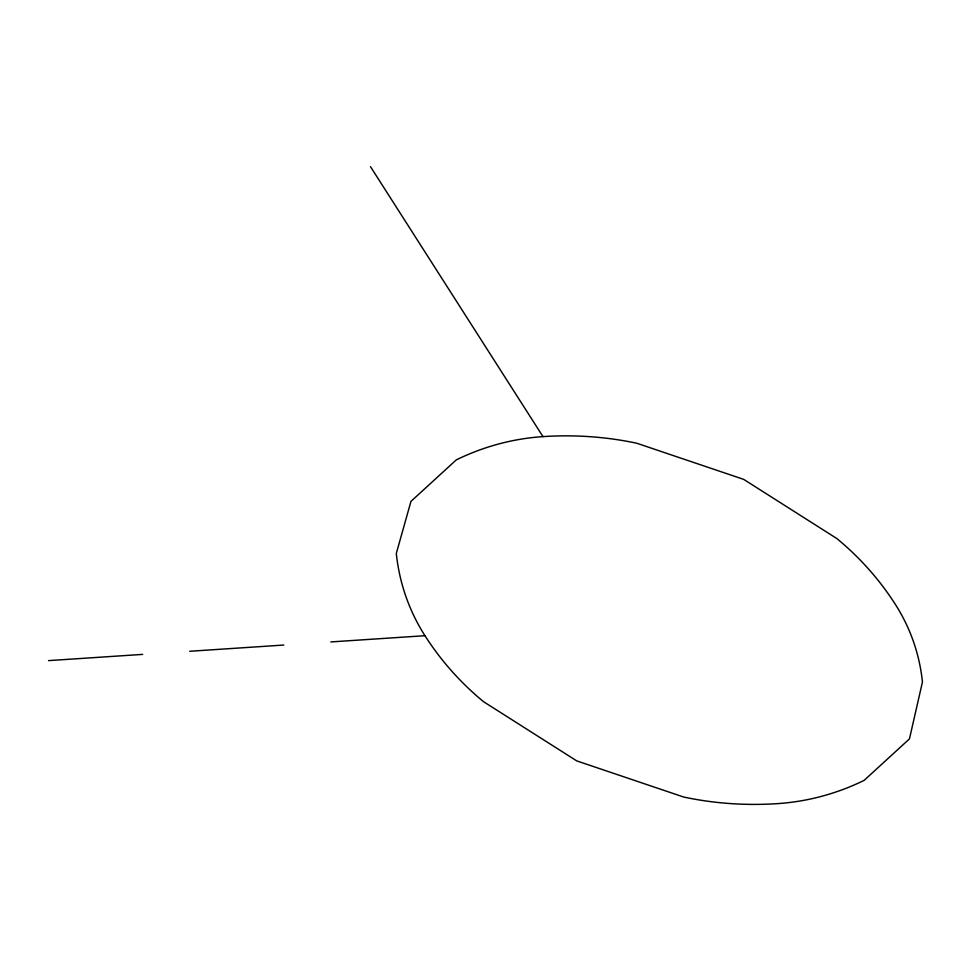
<?xml version="1.0" encoding="UTF-8"?>
<svg xmlns="http://www.w3.org/2000/svg" width="971" height="971" viewBox="0 0 971 971"><rect width="100%" height="100%" fill="white"/><g stroke="black" fill="none" stroke-linecap="round" stroke-linejoin="round"><path stroke-width="1.46" d="M48.55 660.62L142.652 654.393M189.697 651.274L283.799 645.047M330.856 641.928L424.958 635.702A334.425 304.311 -25 0 0 483.522 701.681L576.762 760.9L683.693 797.033A334.425 304.311 -25 0 0 777.455 803.636A213.535 194.309 -25 0 0 864.154 780.356L909.463 738.882L922.45 681.994A213.535 194.309 -25 0 0 895.468 604.557A334.425 304.311 -25 0 0 836.893 538.577L743.652 479.358L636.733 443.225A334.425 304.311 -25 0 0 542.971 436.622A213.535 194.309 -25 0 0 456.273 459.902L410.951 501.388L396.302 553.47A226.729 206.325 -25 0 0 424.958 635.702M370.509 166.696L542.971 436.622"/></g></svg>
